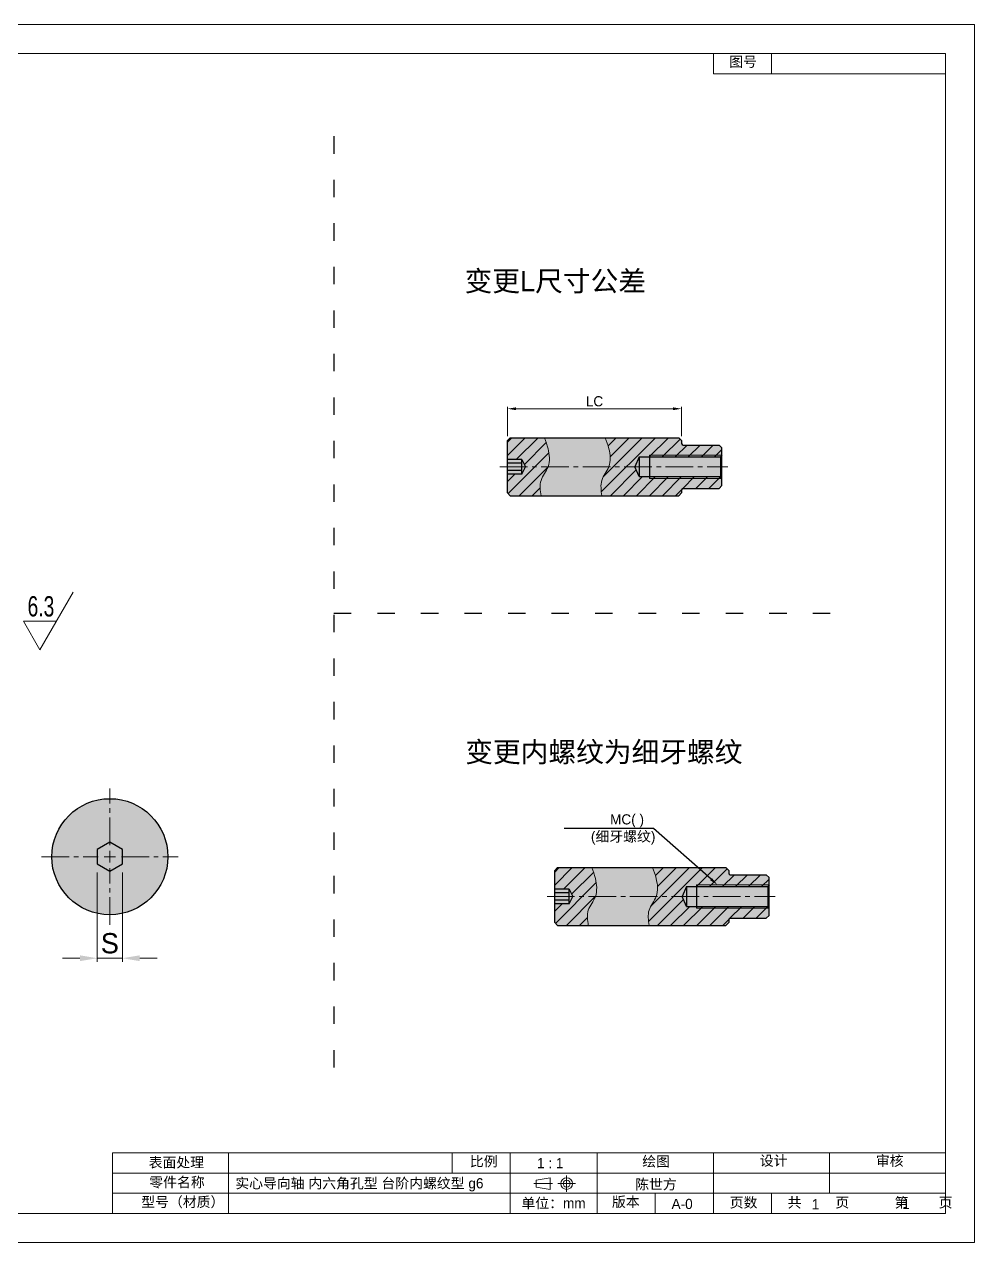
# Model space of a CAD drawing. Header units: millimetres. Extents: x 144 to 738, y 88 to 508.
# Drawn here: x 410.6 to 737.9, y 87.6 to 507.6 of the extents above; entities that cross this region are included whole.
import ezdxf
from ezdxf import colors
from ezdxf.entities.mleader import LeaderData, LeaderLine
from ezdxf.enums import TextEntityAlignment as Align
from ezdxf.math import Vec2, Vec3

# ---------------------------------------------------------------- set-up
doc = ezdxf.new("R2010")
doc.units = ezdxf.units.MM
doc.header["$LTSCALE"] = 0.5
doc.header["$PDMODE"] = 35
for name, pattern in [('ACAD_ISO03W100', [30, 12, -18]), ('CENTER', [50.8, 31.75, -6.35, 6.35, -6.35]), ('CENTER2', [28.575, 19.05, -3.175, 3.175, -3.175])]:
    doc.linetypes.add(name, pattern=pattern)
doc.layers.get('0').update_dxf_attribs({"lineweight": 9})
doc.layers.add('分隔线', color=7, linetype='ACAD_ISO03W100')
for name, color, linetype, lineweight in [('剖面线', 7, 'Continuous', 13), ('图框', 7, 'Continuous', 13), ('文本、辅助线', 7, 'Continuous', 13), ('标注线', 7, 'Continuous', 13), ('点画线', 7, 'CENTER', 5), ('粗实线', 7, 'Continuous', 25), ('细实线', 7, 'Continuous', 13)]:
    doc.layers.add(name, color=color, linetype=linetype, lineweight=lineweight)
doc.layers.add('填充图案底色', color=7, linetype='Continuous', lineweight=13, true_color=0xf3f3f3)
doc.layers.add('规格型号颜色', color=7, linetype='Continuous', lineweight=13, true_color=0x07539e)
doc.styles.get("Standard").update_dxf_attribs({"font": 'SourceHanSansSC-Normal.ttf'})
doc.styles.add('雅源', font='SourceHanSansSC-Normal.ttf', dxfattribs={"height": 3.5})
doc.styles.add('雅源字体2', font='SourceHanSansSC-Normal.ttf', dxfattribs={"width": 0.707, "height": 3.5})
doc.dimstyles.new('B', dxfattribs={"dimscale": 0.5, "dimtxt": 7, "dimasz": 6, "dimexe": 1.25, "dimexo": 3, "dimgap": 1.5, "dimtad": 1, "dimdsep": 46, "dimtxsty": 'Standard', "dimcen": 0, "dimclrd": 256, "dimclre": 256, "dimclrt": 256, "dimazin": 0, "dimtfac": 1, "dimtmove": 0, "dimatfit": 3, "dimldrblk": 'DOT', "dimfxl": 1.75, "dimlwd": -1, "dimlwe": -1, "dimarcsym": 0})
doc.dimstyles.new('尺寸标注-35：字高3.5', dxfattribs={"dimtxt": 7, "dimasz": 6, "dimexe": 1.25, "dimexo": 3, "dimgap": 1.5, "dimtad": 1, "dimdsep": 46, "dimtxsty": 'Standard', "dimcen": 0, "dimclrd": 256, "dimclre": 256, "dimclrt": 256, "dimazin": 0, "dimtfac": 1, "dimtmove": 0, "dimatfit": 3, "dimldrblk": 'DOT', "dimfxl": 1.75, "dimlwd": -1, "dimlwe": -1, "dimarcsym": 0})

# ---------------------------------------------------------------- blocks, each defined once
blk = doc.blocks.new('第一视图')
at = {"layer": '图框'}
for p, q in [((347.2, 103.7), (359.2, 105.7)), ((359.2, 105.7), (359.2, 95.7)), ((373.4, 93.7), (373.4, 107.6)), ((361.2, 100.7), (345, 100.7)), ((347.2, 103.7), (347.2, 97.7)), ((347.2, 97.7), (359.2, 95.7)), ((365.9, 100.7), (380.9, 100.7))]:
    blk.add_line(p, q, dxfattribs=at)
for radius in [5, 3]:
    blk.add_circle((373.4, 100.7), radius, dxfattribs=at)
blk = doc.blocks.new('A2图框')
at = {"layer": '图框'}
for p, q in [((504, 410), (504, 403)), ((524, 410), (524, 403)), ((504, 403), (584, 403)), ((584, 52), (584, 24)), ((584, 31), (297, 31)), ((297, 31), (297, 10)), ((337, 31), (337, 10)), ((414, 31), (414, 24)), ((434, 31), (434, 10)), ((464, 31), (464, 10)), ((504, 31), (504, 10)), ((544, 31), (544, 17)), ((584, 24), (297, 24)), ((584, 17), (297, 17)), ((484, 17), (484, 10)), ((524, 17), (524, 10))]:
    blk.add_line(p, q, dxfattribs=at)
for points in [[(0, 0), (594, 0), (594, 420), (0, 420)], [(10, 10), (584, 10), (584, 410), (10, 410)]]:
    blk.add_lwpolyline(points, close=True, dxfattribs=at)
at = {"layer": '图框', "xscale": 0.4, "yscale": 0.4, "zscale": 0.4}
blk.add_blockref('第一视图', (304.1, -19.94), dxfattribs=at)
at = {"layer": '图框', "char_height": 3.5, "attachment_point": 1}
for s, width, insert in [('{\\fSimSun|b0|i0|c134|p2;图号}', 18.334, (509.47, 408.88)), ('表面处理', 29.5685, (309.45, 29.41)), ('比例', 29.5685, (420.12, 29.78)), ('绘图', 29.5685, (479.5, 29.76)), ('设计', 29.5685, (519.99, 30.02)), ('审核', 29.5685, (559.97, 29.97)), ('零件名称', 29.5685, (309.67, 22.59)), ('\\pxt2;型号（材质）', 29.2687, (306.9, 15.78)), ('单位：mm', 29.5685, (437.88, 15.36)), ('版本', 29.5685, (469.06, 15.83)), ('{\\fSimSun|b0|i0|c134|p2;页数}', 29.5685, (509.65, 15.59)), ('共         页            第        页', 74.8128, (529.57, 15.6))]:
    blk.add_mtext_dynamic_manual_height_columns(s, width=width, gutter_width=1, heights=[0], dxfattribs=dict(at, insert=insert))
at = {"layer": '图框', "style": '雅源'}
for tag, p in [('图号', (526.15, 404.54)), ('表面处理', (339.55, 25.54)), ('比例', (443.24, 25.66)), ('零件名称', (339.31, 18.71)), ('绘图', (477.06, 18.35)), ('设计', (517.53, 18.56)), ('审核', (557.84, 18.54)), ('型号（材质）', (339.24, 11.28)), ('版本', (489.6, 11.59)), ('总页数', (537.9, 11.49)), ('页数', (569.07, 11.54))]:
    blk.add_attdef(tag, p, '', height=3.5, dxfattribs=at)
at = {"layer": '文本、辅助线', "lineweight": 30, "flags": 104}
blk.add_attdef('文字注释', text='', height=7, dxfattribs=at).set_placement((58.69, 335.36), align=Align.TOP_LEFT)
at = {"layer": '规格型号颜色', "lineweight": 30, "flags": 104}
blk.add_attdef('规格型号', text='', height=7, dxfattribs=at).set_placement((58.69, 321.27), align=Align.TOP_LEFT)
blk = doc.blocks.new('*U43')
at = {"layer": '点画线', "color": 0, "linetype": 'CENTER2', "transparency": 16777216}
for p, q in [((0, 4), (0, 23.5)), ((-23.5, 0), (-4, 0)), ((4, 0), (23.5, 0)), ((0, -23.5), (0, -4))]:
    blk.add_line(p, q, dxfattribs=at)
at = {"layer": '点画线', "color": 0, "linetype": 'Continuous', "transparency": 16777216}
for p, q in [((-2, 0), (2, 0)), ((0, -2), (0, 2))]:
    blk.add_line(p, q, dxfattribs=at)
blk = doc.blocks.new('表面粗糙度（其余）（去除材料）')
at = {"layer": '标注线'}
for p, q in [((0, 0), (5.71, 9.9)), ((-2.86, 4.95), (2.86, 4.95)), ((0, 0), (-2.86, 4.95))]:
    blk.add_line(p, q, dxfattribs=at)
at = {"layer": '标注线', "insert": (-10.74, 4.66), "char_height": 3.5, "attachment_point": 1}
blk.add_mtext_dynamic_manual_height_columns('{\\W0.707;其余}', width=21.6737, gutter_width=35, heights=[0], dxfattribs=at)
at = {"layer": '标注线', "style": '雅源字体2', "width": 0.707}
blk.add_attdef('6.3', (-2.13, 5.73), '', height=3.5, dxfattribs=at)
blk = doc.blocks.new('*U45')
at = {"layer": '点画线', "color": 0, "linetype": 'CENTER2', "transparency": 16777216}
blk.add_line((-32.64, 0), (45.98, 0), dxfattribs=at)
blk = doc.blocks.new('*D46')
at = {"layer": 'Defpoints', "color": 0, "transparency": 16777216}
for p in [(636.95, 375.05), (576.95, 364.05), (636.95, 364.05)]:
    blk.add_point(p, dxfattribs=at)
at = {"layer": '标注线', "transparency": 16777216}
for p, q in [((576.95, 365.55), (576.95, 375.67)), ((579.95, 375.05), (633.95, 375.05)), ((636.95, 365.55), (636.95, 375.67))]:
    blk.add_line(p, q, dxfattribs=at)
for points in [[(579.95, 375.55), (579.95, 374.55), (576.95, 375.05)], [(633.95, 375.55), (633.95, 374.55), (636.95, 375.05)]]:
    blk.add_solid(points, dxfattribs=at)
at = {"layer": '标注线', "transparency": 16777216, "insert": (606.95, 377.61), "char_height": 3.5, "width": 3.2202, "attachment_point": 5}
blk.add_mtext('{\\fSource Han Sans SC Medium|b0|i0|c134|p34;\\C30;LC}', dxfattribs=at)
blk = doc.blocks.new('_Dot')
at = {"color": 0, "linetype": 'ByBlock', "lineweight": -2}
blk.add_line((-0.5, 0), (-1, 0), dxfattribs=at)
at = {"color": 0, "linetype": 'ByBlock', "const_width": 0.5}
blk.add_lwpolyline([(-0.25, 0, 1), (0.25, 0, 1)], format="xyb", close=True, dxfattribs=at)
blk = doc.blocks.new('*U47')
at = {"layer": '点画线', "color": 0, "linetype": 'CENTER2', "transparency": 16777216}
blk.add_line((-32.64, 0), (45.98, 0), dxfattribs=at)
blk = doc.blocks.new('*D49')
at = {"layer": 'Defpoints', "color": 0, "transparency": 16777216}
for p in [(435.66, 218.12), (444.32, 218.12), (435.66, 185.62)]:
    blk.add_point(p, dxfattribs=at)
at = {"layer": '标注线', "transparency": 16777216}
for p, q in [((435.66, 215.12), (435.66, 184.37)), ((444.32, 215.12), (444.32, 184.37)), ((429.66, 185.62), (423.66, 185.62)), ((444.32, 185.62), (435.66, 185.62)), ((450.32, 185.62), (456.32, 185.62))]:
    blk.add_line(p, q, dxfattribs=at)
for points in [[(429.66, 186.62), (429.66, 184.62), (435.66, 185.62)], [(450.32, 186.62), (450.32, 184.62), (444.32, 185.62)]]:
    blk.add_solid(points, dxfattribs=at)
at = {"layer": '标注线', "transparency": 16777216, "insert": (439.99, 190.74), "char_height": 7, "attachment_point": 5}
blk.add_mtext('{\\fSource Han Sans SC Medium|b0|i0|c134|p34;\\C30;S}', dxfattribs=at)

msp = doc.modelspace()

# ---------------------------------------------------------------- hatches: boundary and pattern name
at = {"layer": '剖面线'}
h = msp.add_hatch(dxfattribs=at)
h.set_pattern_fill('ANSI31', color=256)
h.set_pattern_definition([(45, (713.9167, 69.3876), (-2.245064, 2.245064), [])])
edge = h.paths.add_edge_path()
edge.add_line((577.953, 365.049), (576.952, 364.049))
edge.add_line((576.952, 364.049), (576.952, 357.549))
edge.add_line((576.952, 357.549), (581.952, 357.549))
edge.add_line((581.952, 357.549), (583.202, 355.049))
edge.add_line((583.202, 355.049), (590.96, 355.049))
edge.add_spline(control_points=[(590.96, 355.049), (591.683, 356.983), (591.342, 360.649), (590.175, 363.813), (589.719, 365.049)], knot_values=[21.1730099, 21.1730099, 21.1730099, 21.1730099, 33.6054217, 41.5695033, 41.5695033, 41.5695033, 41.5695033], degree=3, periodic=0)
edge.add_line((589.719, 365.049), (577.953, 365.049))
edge = h.paths.add_edge_path()
edge.add_spline(control_points=[(588.54, 345.05), (588.281, 346.883), (587.764, 350.546), (590.345, 353.405), (590.96, 355.049)], knot_values=[0, 0, 0, 0, 10.5986276, 21.1730099, 21.1730099, 21.1730099, 21.1730099], degree=3, periodic=0)
edge.add_line((590.96, 355.049), (583.202, 355.049))
edge.add_line((583.202, 355.049), (581.952, 352.549))
edge.add_line((581.952, 352.549), (576.952, 352.549))
edge.add_line((576.952, 352.549), (576.952, 346.05))
edge.add_line((576.952, 346.05), (577.952, 345.05))
edge.add_line((577.952, 345.05), (588.54, 345.05))
h = msp.add_hatch(dxfattribs=at)
h.set_pattern_fill('ANSI31', color=256, angle=180)
h.set_pattern_definition([(225, (713.9167, 69.3876), (2.245064, -2.245064), [])])
edge = h.paths.add_edge_path()
edge.add_spline(control_points=[(610.666, 365.049), (611.122, 363.813), (612.289, 360.649), (612.631, 356.983), (611.907, 355.049)], knot_values=[21.1730099, 21.1730099, 21.1730099, 21.1730099, 29.1370915, 41.5695033, 41.5695033, 41.5695033, 41.5695033], degree=3, periodic=0)
edge.add_line((611.907, 355.049), (620.852, 355.049))
edge.add_line((620.852, 355.049), (622.352, 358.449))
edge.add_line((622.352, 358.449), (625.852, 358.449))
edge.add_line((625.852, 358.449), (625.852, 359.049))
edge.add_line((625.852, 359.049), (650.852, 359.049))
edge.add_line((650.852, 359.049), (650.852, 361.549))
edge.add_line((650.852, 361.549), (649.852, 362.549))
edge.add_line((649.852, 362.549), (637.452, 362.549))
edge.add_arc((637.452, 363.049), 0.5, 180, 270, ccw=False)
edge.add_line((636.952, 363.049), (636.952, 364.049))
edge.add_line((636.952, 364.049), (635.952, 365.049))
edge.add_line((635.952, 365.049), (610.666, 365.049))
h.paths.add_polyline_path([(577.952, 345.05), (635.952, 345.05), (636.952, 346.05), (636.952, 347.049, -0.4142136), (637.452, 347.549), (649.852, 347.549), (650.852, 348.549), (650.852, 351.049), (625.852, 351.049), (625.852, 351.649), (622.352, 351.649), (620.852, 355.049), (577.952, 355.049)])
edge = h.paths.add_edge_path()
edge.add_line((577.952, 345.05), (609.487, 345.05))
edge.add_spline(control_points=[(609.487, 345.05), (609.228, 346.883), (608.711, 350.546), (611.292, 353.405), (611.907, 355.049)], knot_values=[0, 0, 0, 0, 10.5986276, 21.1730099, 21.1730099, 21.1730099, 21.1730099], degree=3, periodic=0)
edge.add_line((611.907, 355.049), (577.952, 355.049))
edge.add_line((577.952, 355.049), (577.952, 345.05))
h.paths.add_polyline_path([(625.852, 358.449), (650.352, 358.449), (650.852, 359.049), (625.852, 359.049)], flags=17)
h.paths.add_polyline_path([(625.852, 351.049), (650.852, 351.049), (650.352, 351.649), (625.852, 351.649)], flags=17)
h = msp.add_hatch(dxfattribs=at)
h.set_pattern_fill('ANSI31', color=256)
h.set_pattern_definition([(45, (730.1985, -78.7668), (-2.245064, 2.245064), [])])
edge = h.paths.add_edge_path()
edge.add_line((594.234, 216.895), (593.234, 215.894))
edge.add_line((593.234, 215.894), (593.234, 209.395))
edge.add_line((593.234, 209.395), (598.234, 209.395))
edge.add_line((598.234, 209.395), (599.484, 206.895))
edge.add_line((599.484, 206.895), (607.242, 206.895))
edge.add_spline(control_points=[(607.242, 206.895), (607.965, 208.829), (607.624, 212.494), (606.456, 215.659), (606.001, 216.895)], knot_values=[21.1730099, 21.1730099, 21.1730099, 21.1730099, 33.6054217, 41.5695033, 41.5695033, 41.5695033, 41.5695033], degree=3, periodic=0)
edge.add_line((606.001, 216.895), (594.234, 216.895))
edge = h.paths.add_edge_path()
edge.add_spline(control_points=[(604.821, 196.895), (604.562, 198.729), (604.046, 202.392), (606.627, 205.25), (607.242, 206.895)], knot_values=[0, 0, 0, 0, 10.5986276, 21.1730099, 21.1730099, 21.1730099, 21.1730099], degree=3, periodic=0)
edge.add_line((607.242, 206.895), (599.484, 206.895))
edge.add_line((599.484, 206.895), (598.234, 204.395))
edge.add_line((598.234, 204.395), (593.234, 204.395))
edge.add_line((593.234, 204.395), (593.234, 197.895))
edge.add_line((593.234, 197.895), (594.234, 196.895))
edge.add_line((594.234, 196.895), (604.821, 196.895))
h = msp.add_hatch(dxfattribs=at)
h.set_pattern_fill('ANSI31', color=256, angle=180)
h.set_pattern_definition([(225, (730.1985, -78.7668), (2.245064, -2.245064), [])])
edge = h.paths.add_edge_path()
edge.add_spline(control_points=[(626.948, 216.895), (627.403, 215.659), (628.571, 212.494), (628.912, 208.829), (628.189, 206.895)], knot_values=[21.1730099, 21.1730099, 21.1730099, 21.1730099, 29.1370915, 41.5695033, 41.5695033, 41.5695033, 41.5695033], degree=3, periodic=0)
edge.add_line((628.189, 206.895), (637.134, 206.895))
edge.add_line((637.134, 206.895), (638.634, 210.295))
edge.add_line((638.634, 210.295), (642.134, 210.295))
edge.add_line((642.134, 210.295), (642.134, 210.895))
edge.add_line((642.134, 210.895), (667.134, 210.895))
edge.add_line((667.134, 210.895), (667.134, 213.395))
edge.add_line((667.134, 213.395), (666.134, 214.395))
edge.add_line((666.134, 214.395), (653.734, 214.395))
edge.add_arc((653.734, 214.895), 0.5, 180, 270, ccw=False)
edge.add_line((653.234, 214.895), (653.234, 215.894))
edge.add_line((653.234, 215.894), (652.234, 216.895))
edge.add_line((652.234, 216.895), (626.948, 216.895))
h.paths.add_polyline_path([(594.234, 196.895), (652.234, 196.895), (653.234, 197.895), (653.234, 198.895, -0.4142136), (653.734, 199.395), (666.134, 199.395), (667.134, 200.395), (667.134, 202.895), (642.134, 202.895), (642.134, 203.495), (638.634, 203.495), (637.134, 206.895), (594.234, 206.895)])
edge = h.paths.add_edge_path()
edge.add_line((594.234, 196.895), (625.768, 196.895))
edge.add_spline(control_points=[(625.768, 196.895), (625.51, 198.729), (624.993, 202.392), (627.574, 205.25), (628.189, 206.895)], knot_values=[0, 0, 0, 0, 10.5986276, 21.1730099, 21.1730099, 21.1730099, 21.1730099], degree=3, periodic=0)
edge.add_line((628.189, 206.895), (594.234, 206.895))
edge.add_line((594.234, 206.895), (594.234, 196.895))
h.paths.add_polyline_path([(642.134, 210.295), (666.634, 210.295), (667.134, 210.895), (642.134, 210.895)], flags=17)
h.paths.add_polyline_path([(642.134, 202.895), (667.134, 202.895), (666.634, 203.495), (642.134, 203.495)], flags=17)
at = {"layer": '填充图案底色', "true_color": 0xf3f3f3}
h = msp.add_hatch(color=7, dxfattribs=at)
h.dxf.hatch_style = 1
edge = h.paths.add_edge_path()
edge.add_spline(control_points=[(610.666, 365.049), (611.122, 363.814), (612.289, 360.649), (612.808, 355.083), (608.711, 350.547), (609.228, 346.883), (609.487, 345.05)], knot_values=[0, 0, 0, 0, 7.9640816, 20.3964935, 30.9708757, 41.5695033, 41.5695033, 41.5695033, 41.5695033], degree=3, periodic=0)
edge.add_line((609.487, 345.05), (635.952, 345.05))
edge.add_line((635.952, 345.05), (636.952, 346.05))
edge.add_line((636.952, 346.05), (636.952, 347.049))
edge.add_arc((637.452, 347.049), 0.5, 90, 180, ccw=False)
edge.add_line((637.452, 347.549), (649.852, 347.549))
edge.add_line((649.852, 347.549), (650.852, 348.549))
edge.add_line((650.852, 348.549), (650.852, 361.549))
edge.add_line((650.852, 361.549), (649.852, 362.549))
edge.add_line((649.852, 362.549), (637.452, 362.549))
edge.add_arc((637.452, 363.049), 0.5, 180, 270, ccw=False)
edge.add_line((636.952, 363.049), (636.952, 364.049))
edge.add_line((636.952, 364.049), (635.952, 365.049))
edge.add_line((635.952, 365.049), (610.666, 365.049))
edge = h.paths.add_edge_path()
edge.add_line((576.952, 346.05), (577.952, 345.05))
edge.add_line((577.952, 345.05), (609.487, 345.05))
edge.add_spline(control_points=[(609.487, 345.05), (609.228, 346.883), (608.711, 350.547), (612.808, 355.083), (612.289, 360.649), (611.122, 363.814), (610.666, 365.049)], knot_values=[0, 0, 0, 0, 10.5986276, 21.1730099, 33.6054217, 41.5695033, 41.5695033, 41.5695033, 41.5695033], degree=3, periodic=0)
edge.add_line((610.666, 365.049), (577.953, 365.049))
edge.add_line((577.953, 365.049), (576.952, 364.049))
edge.add_line((576.952, 364.049), (576.952, 346.05))
at = {"layer": '填充图案底色'}
h = msp.add_hatch(color=256, dxfattribs=at)
h.dxf.hatch_style = 1
h.paths.add_polyline_path([(439.995, 240.619), (439.995, 225.62), (444.325, 223.12), (444.325, 220.62), (459.994, 220.62, 0.4142136)])
h.paths.add_polyline_path([(459.994, 220.62), (444.325, 220.62), (444.325, 218.12), (439.995, 215.62), (439.995, 200.62, 0.4142136)])
h.paths.add_polyline_path([(444.325, 220.62), (444.325, 223.12), (439.995, 225.62), (435.665, 223.12), (435.665, 218.12), (439.995, 215.62), (444.325, 218.12)])
h.paths.add_polyline_path([(439.995, 215.62), (435.665, 218.12), (435.665, 220.62), (419.995, 220.62, 0.4142136), (439.995, 200.62)])
h.paths.add_polyline_path([(439.995, 240.619, 0.4142136), (419.995, 220.62), (435.665, 220.62), (435.665, 223.12), (439.995, 225.62)])
at = {"layer": '填充图案底色', "true_color": 0xf3f3f3}
h = msp.add_hatch(color=7, dxfattribs=at)
h.dxf.hatch_style = 1
edge = h.paths.add_edge_path()
edge.add_spline(control_points=[(626.948, 216.895), (627.403, 215.659), (628.571, 212.494), (629.089, 206.929), (624.993, 202.392), (625.51, 198.729), (625.768, 196.895)], knot_values=[0, 0, 0, 0, 7.9640816, 20.3964935, 30.9708757, 41.5695033, 41.5695033, 41.5695033, 41.5695033], degree=3, periodic=0)
edge.add_line((625.768, 196.895), (652.234, 196.895))
edge.add_line((652.234, 196.895), (653.234, 197.895))
edge.add_line((653.234, 197.895), (653.234, 198.895))
edge.add_arc((653.734, 198.895), 0.5, 90, 180, ccw=False)
edge.add_line((653.734, 199.395), (666.134, 199.395))
edge.add_line((666.134, 199.395), (667.134, 200.395))
edge.add_line((667.134, 200.395), (667.134, 213.395))
edge.add_line((667.134, 213.395), (666.134, 214.395))
edge.add_line((666.134, 214.395), (653.734, 214.395))
edge.add_arc((653.734, 214.895), 0.5, 180, 270, ccw=False)
edge.add_line((653.234, 214.895), (653.234, 215.895))
edge.add_line((653.234, 215.895), (652.234, 216.895))
edge.add_line((652.234, 216.895), (626.948, 216.895))
edge = h.paths.add_edge_path()
edge.add_line((593.234, 197.895), (594.234, 196.895))
edge.add_line((594.234, 196.895), (625.768, 196.895))
edge.add_spline(control_points=[(625.768, 196.895), (625.51, 198.729), (624.993, 202.392), (629.089, 206.929), (628.571, 212.494), (627.403, 215.659), (626.948, 216.895)], knot_values=[0, 0, 0, 0, 10.5986276, 21.1730099, 33.6054217, 41.5695033, 41.5695033, 41.5695033, 41.5695033], degree=3, periodic=0)
edge.add_line((626.948, 216.895), (594.234, 216.895))
edge.add_line((594.234, 216.895), (593.234, 215.895))
edge.add_line((593.234, 215.895), (593.234, 197.895))

# ---------------------------------------------------------------- linework, layer by layer
at = {"layer": '分隔线'}
for p, q in [((517.167, 468.975), (517.167, 140.223)), ((517.167, 304.599), (691.738, 304.599))]:
    msp.add_line(p, q, dxfattribs=at)
at = {"layer": '粗实线'}
for p, q in [((577.952, 365.049), (576.952, 364.049)), ((576.952, 346.05), (576.952, 364.049)), ((577.952, 365.049), (635.952, 365.049)), ((633.523, 365.049), (633.523, 365.049)), ((636.952, 364.049), (635.952, 365.049)), ((636.952, 364.049), (636.952, 363.049)), ((637.452, 362.549), (649.852, 362.549)), ((649.852, 362.549), (650.852, 361.549)), ((650.852, 348.549), (650.852, 361.549)), ((581.952, 357.549), (576.952, 357.549)), ((581.952, 352.549), (581.952, 357.549)), ((581.952, 357.549), (583.202, 355.049)), ((622.352, 358.449), (620.852, 355.05)), ((622.352, 358.449), (622.352, 351.649)), ((622.352, 358.449), (650.352, 358.449)), ((625.852, 359.049), (625.852, 351.049)), ((650.852, 359.049), (650.352, 358.449)), ((650.352, 358.449), (650.352, 351.649)), ((581.952, 356.299), (576.952, 356.299)), ((581.952, 353.799), (576.952, 353.799)), ((581.952, 352.549), (583.202, 355.049)), ((622.352, 351.649), (620.852, 355.05)), ((581.952, 352.549), (576.952, 352.549)), ((622.352, 351.649), (650.352, 351.649)), ((650.852, 351.049), (650.352, 351.649)), ((577.952, 345.05), (576.952, 346.05)), ((577.952, 345.05), (635.952, 345.05)), ((636.952, 346.05), (635.952, 345.05)), ((636.952, 347.049), (636.952, 346.05)), ((637.452, 347.549), (649.852, 347.549)), ((650.852, 348.549), (649.852, 347.549)), ((594.234, 216.894), (593.234, 215.894)), ((593.234, 197.895), (593.234, 215.894)), ((594.234, 216.895), (652.234, 216.895)), ((649.804, 216.895), (649.804, 216.895)), ((653.234, 215.894), (652.234, 216.894)), ((653.234, 215.894), (653.234, 214.895)), ((653.734, 214.395), (666.134, 214.395)), ((666.134, 214.395), (667.134, 213.395)), ((638.634, 210.295), (637.134, 206.895)), ((638.634, 210.295), (638.634, 203.495)), ((638.634, 210.295), (666.634, 210.295)), ((642.134, 210.895), (642.134, 202.895)), ((667.134, 210.895), (666.634, 210.295)), ((666.634, 210.295), (666.634, 203.495)), ((667.134, 200.395), (667.134, 213.395)), ((598.234, 209.395), (593.234, 209.395)), ((598.234, 208.145), (593.234, 208.145)), ((598.234, 204.395), (598.234, 209.395)), ((598.234, 209.395), (599.484, 206.895)), ((598.234, 204.395), (599.484, 206.895)), ((638.634, 203.495), (637.134, 206.895)), ((598.234, 205.645), (593.234, 205.645)), ((598.234, 204.395), (593.234, 204.395)), ((638.634, 203.495), (666.634, 203.495)), ((667.134, 202.895), (666.634, 203.495)), ((594.234, 196.895), (593.234, 197.895)), ((653.234, 197.895), (652.234, 196.895)), ((653.234, 198.895), (653.234, 197.895)), ((653.734, 199.395), (666.134, 199.395)), ((667.134, 200.395), (666.134, 199.395)), ((594.234, 196.895), (652.234, 196.895))]:
    msp.add_line(p, q, dxfattribs=at)
msp.add_lwpolyline([(439.995, 225.62), (435.665, 223.12), (435.665, 218.12), (439.995, 215.62), (444.325, 218.12), (444.325, 223.12)], close=True, dxfattribs=at)
msp.add_circle((439.995, 220.62), 20, dxfattribs=at)
for centre, start, end in [((637.452, 363.049), 180, 270), ((637.452, 347.049), 90, 180), ((653.734, 214.895), 180, 270), ((653.734, 198.895), 90, 180)]:
    msp.add_arc(centre, 0.5, start, end, dxfattribs=at)
at = {"layer": '细实线'}
for p, q in [((625.852, 359.049), (650.852, 359.049)), ((625.852, 351.049), (650.852, 351.049)), ((642.134, 210.895), (667.134, 210.895)), ((642.134, 202.895), (667.134, 202.895))]:
    msp.add_line(p, q, dxfattribs=at)
for points in [[(588.54, 345.05), (588.54, 350.349), (590.96, 355.049), (590.96, 361.266), (589.719, 365.049)], [(609.487, 345.05), (609.487, 350.349), (611.907, 355.049), (611.907, 361.266), (610.666, 365.049)], [(604.821, 196.895), (604.821, 202.194), (607.242, 206.895), (607.242, 213.111), (606.001, 216.895)], [(625.768, 196.895), (625.768, 202.194), (628.189, 206.895), (628.189, 213.111), (626.948, 216.895)]]:
    msp.add_spline(points, degree=3, dxfattribs=at)

# ---------------------------------------------------------------- block references
at = {"layer": '标注线'}
ref = msp.add_blockref('A2图框', (143.9, 87.568), dxfattribs=at)
ref.add_attrib('比例', '1 : 1', (587.142, 113.225), dxfattribs={"layer": '图框', "height": 3.5, "style": '雅源'})
ref.add_attrib('零件名称', '实心导向轴 内六角孔型 台阶内螺纹型 g6', (483.211, 106.279), dxfattribs={"layer": '图框', "height": 3.5, "style": '雅源'})
ref.add_attrib('绘图', '陈世方', (620.963, 105.916), dxfattribs={"layer": '图框', "height": 3.5, "style": '雅源'})
ref.add_attrib('总页数', '1', (681.795, 99.057), dxfattribs={"layer": '图框', "height": 3.5, "style": '雅源'})
ref.add_attrib('页数', '1', (712.973, 99.11), dxfattribs={"layer": '图框', "height": 3.5, "style": '雅源'})
ref.add_attrib('版本', 'A-0', (633.498, 99.159), dxfattribs={"layer": '图框', "height": 3.5, "style": '雅源'})
at = {"layer": '点画线', "linetype": 'CENTER2'}
for name, p in [('*U45', (606.952, 355.049)), ('*U43', (439.995, 220.62)), ('*U47', (623.234, 206.895))]:
    msp.add_blockref(name, p, dxfattribs=at)
at = {"layer": '粗实线', "xscale": 2, "yscale": 2, "zscale": 2}
msp.add_blockref('表面粗糙度（其余）（去除材料）', (415.916, 291.971), dxfattribs=at).add_auto_attribs({'6.3': '6.3'})

# ---------------------------------------------------------------- texts
at = {"layer": '文本、辅助线', "insert": (562.436, 260.226), "char_height": 7, "attachment_point": 1}
msp.add_mtext_dynamic_manual_height_columns('变更内螺纹为细牙螺纹', width=101.95509, gutter_width=35, heights=[0], dxfattribs=at)
at = {"layer": '标注线', "attachment_point": 1}
for s, width, insert, char_height in [('{\\C256;\\c0;变更L尺寸公差}', 87.58359, (562.2, 422.565), 7), ('(细牙螺纹)', 24.33183, (605.723, 229.351), 3.5)]:
    msp.add_mtext_dynamic_manual_height_columns(s, width=width, gutter_width=35, heights=[0], dxfattribs=dict(at, insert=insert, char_height=char_height))

# ---------------------------------------------------------------- dimensions: what is measured, and where the dimension line sits
at = {"layer": '标注线'}
dim = msp.add_linear_dim(base=(636.952, 375.049), p1=(576.952, 364.049), p2=(636.952, 364.049), text='{\\fSource Han Sans SC Medium|b0|i0|c134|p34;\\C30;LC}', dimstyle='B', dxfattribs=at)
dim.commit()
dim.dimension.update_dxf_attribs({"geometry": '*D46', "text_midpoint": (606.952, 377.611)})
dim = msp.add_linear_dim(base=(435.665, 185.62), p1=(444.325, 218.12), p2=(435.665, 218.12), angle=180, text='{\\fSource Han Sans SC Medium|b0|i0|c134|p34;\\C30;S}', dimstyle='尺寸标注-35：字高3.5', dxfattribs=at)
dim.commit()
dim.dimension.update_dxf_attribs({"geometry": '*D49', "text_midpoint": (439.995, 190.743)})

# ---------------------------------------------------------------- leaders
ml = msp.add_multileader_mtext('Standard', dxfattribs=at)
ml.set_content('{\\fSource Han Sans SC Medium|b0|i0|c134|p34;\\C30;       MC( )        }', color=256)
ml.set_leader_properties()
ml.build(insert=Vec2(0, 0))
ml.multileader.update_dxf_attribs({"text_left_attachment_type": 5, "text_right_attachment_type": 5, "text_bottom_attachment_type": 10, "dogleg_length": 1, "arrow_head_size": 3})
ctx = ml.context
ctx.base_point, ctx.char_height, ctx.arrow_head_size, ctx.landing_gap_size, ctx.plane_origin = Vec3(605.003, 230.385), 3.5, 3, 0.5, Vec3(594.626, 210.7)
ctx.left_attachment, ctx.right_attachment, ctx.top_attachment, ctx.text_align_type = 5, 5, 10, 2
notes = []
notes.append((ctx, [(1, (1, 1, 0), (627.334, 230.385), (-1, 0), 2.82, [(0, [(649.339, 210.895)], 0, [])])]))
ctx.mtext.insert, ctx.mtext.alignment, ctx.mtext.flow_direction = Vec3(624.014, 235.243), 3, 5
for ctx, leaders in notes:
    for number, flags, end, landing, length, lines in leaders:
        leader = LeaderData()
        leader.index, (leader.has_last_leader_line, leader.has_dogleg_vector, leader.attachment_direction) = number, flags
        leader.last_leader_point, leader.dogleg_vector, leader.dogleg_length = Vec3(end), Vec3(landing), length
        for number, points, colour, breaks in lines:
            line = LeaderLine()
            line.index, line.vertices, line.color, line.breaks = number, Vec3.list(points), colors.encode_raw_color(colour), breaks
            leader.lines.append(line)
        ctx.leaders.append(leader)

doc.saveas('drawing.dxf')
